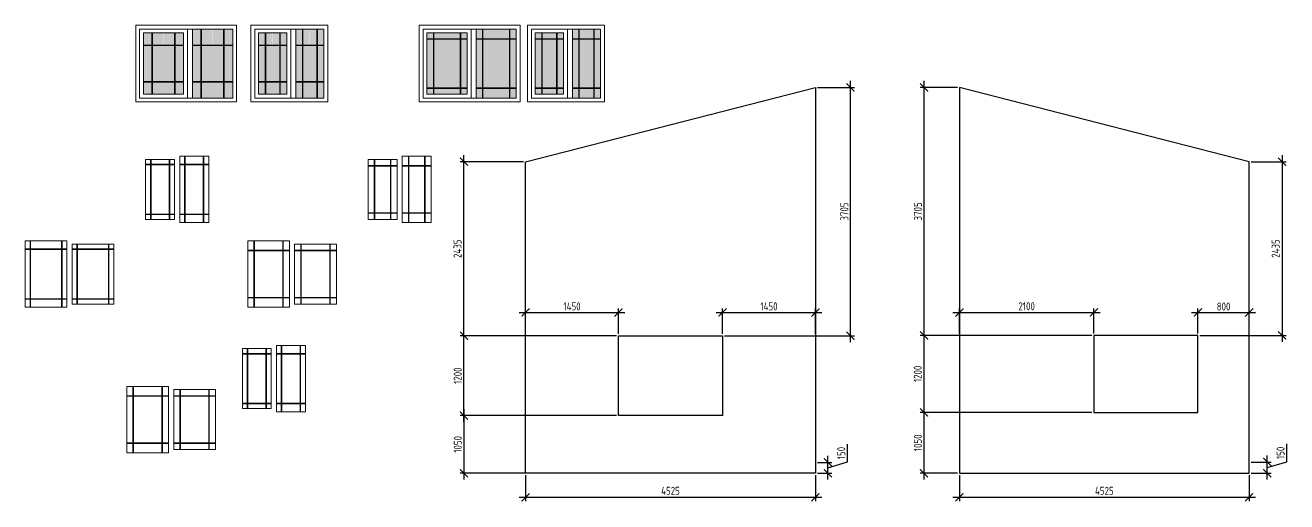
# Model space of a CAD drawing. Header units: millimetres. Extents: x 743280 to 1140305, y -337608 to -106611.
# Drawn here: x 1039695 to 1059392, y -275203 to -267770 of the extents above; entities that cross this region are included whole.
import ezdxf

# ---------------------------------------------------------------- set-up
doc = ezdxf.new("R2010")
doc.units = ezdxf.units.MM
doc.header["$PDMODE"] = 35
doc.layers.get('Defpoints').update_dxf_attribs({"color": 9})
for name, color, linetype, lineweight in [('ОСНОВНЫЕ', 7, 'Continuous', 30), ('СПДС_РАЗМЕРЫ', 42, 'Continuous', 13), ('ТОНКИЕ', 250, 'Continuous', 13)]:
    doc.layers.add(name, color=color, linetype=linetype, lineweight=lineweight)
doc.styles.add('GOST 2.304', font='CS_Gost2304.shx')
doc.dimstyles.new('СПДС', dxfattribs={"dimtxt": 2.5, "dimasz": 2.5, "dimexe": 1.25, "dimexo": 0.625, "dimtad": 1, "dimdec": 0, "dimtxsty": 'GOST 2.304', "dimblk": 'ARCHTICK', "dimblk1": 'ARCHTICK', "dimblk2": 'ARCHTICK', "dimcen": 2.5, "dimdle": 2, "dimadec": 0, "dimazin": 2, "dimtfac": 0.75, "dimtdec": 4, "dimtmove": 1, "dimatfit": 3, "dimfxl": 1, "dimtolj": 1, "dimarcsym": 1})

# ---------------------------------------------------------------- blocks, each defined once
blk = doc.blocks.new('_ArchTick')
at = {"color": 0, "linetype": 'ByBlock', "const_width": 0.15}
blk.add_lwpolyline([(-0.5, -0.5), (0.5, 0.5)], dxfattribs=at)
blk = doc.blocks.new('*D465')
at = {"layer": 'Defpoints', "color": 0, "ltscale": 50, "transparency": 16777216}
for p in [(1048957, -273858), (1046545, -274758), (1048957, -274758)]:
    blk.add_point(p, dxfattribs=at)
at = {"layer": 'СПДС_РАЗМЕРЫ', "color": 0, "lineweight": -2, "ltscale": 50, "transparency": 16777216}
for p, q in [((1046545, -273758), (1046545, -274858)), ((1048925, -273858), (1046483, -273858)), ((1048925, -274758), (1046483, -274758))]:
    blk.add_line(p, q, dxfattribs=at)
at = {"layer": 'СПДС_РАЗМЕРЫ', "color": 0, "lineweight": -2, "ltscale": 50, "transparency": 16777216, "xscale": 125, "yscale": 125, "zscale": 125}
for p, rotation in [((1046545, -273858), 90), ((1046545, -274758), 270)]:
    blk.add_blockref('_ArchTick', p, dxfattribs=dict(at, rotation=rotation))
at = {"layer": 'СПДС_РАЗМЕРЫ', "color": 0, "ltscale": 50, "transparency": 16777216, "insert": (1046449, -274308), "char_height": 125, "attachment_point": 5, "rotation": 90, "style": 'GOST 2.304'}
blk.add_mtext('\\A1;1050', dxfattribs=at)
blk = doc.blocks.new('*D466')
at = {"layer": 'Defpoints', "color": 0, "ltscale": 50, "transparency": 16777216}
for p in [(1046545, -272613), (1048957, -272613), (1048925, -273858)]:
    blk.add_point(p, dxfattribs=at)
at = {"layer": 'СПДС_РАЗМЕРЫ', "color": 0, "lineweight": -2, "ltscale": 50, "transparency": 16777216}
for p, q in [((1046545, -273958), (1046545, -272513)), ((1048925, -272613), (1046483, -272613)), ((1048894, -273858), (1046483, -273858))]:
    blk.add_line(p, q, dxfattribs=at)
at = {"layer": 'СПДС_РАЗМЕРЫ', "color": 0, "lineweight": -2, "ltscale": 50, "transparency": 16777216, "xscale": 125, "yscale": 125, "zscale": 125}
for p, rotation in [((1046545, -272613), 90), ((1046545, -273858), 270)]:
    blk.add_blockref('_ArchTick', p, dxfattribs=dict(at, rotation=rotation))
at = {"layer": 'СПДС_РАЗМЕРЫ', "color": 0, "ltscale": 50, "transparency": 16777216, "insert": (1046447, -273236), "char_height": 125, "attachment_point": 5, "rotation": 90, "style": 'GOST 2.304'}
blk.add_mtext('\\A1;1200', dxfattribs=at)
blk = doc.blocks.new('*D467')
at = {"layer": 'Defpoints', "color": 0, "ltscale": 50, "transparency": 16777216}
for p in [(1046545, -269898), (1047507, -269898), (1048957, -272613)]:
    blk.add_point(p, dxfattribs=at)
at = {"layer": 'СПДС_РАЗМЕРЫ', "color": 0, "lineweight": -2, "ltscale": 50, "transparency": 16777216}
for p, q in [((1046545, -272713), (1046545, -269798)), ((1047475, -269898), (1046483, -269898)), ((1048925, -272613), (1046483, -272613))]:
    blk.add_line(p, q, dxfattribs=at)
at = {"layer": 'СПДС_РАЗМЕРЫ', "color": 0, "lineweight": -2, "ltscale": 50, "transparency": 16777216, "xscale": 125, "yscale": 125, "zscale": 125}
for p, rotation in [((1046545, -269898), 90), ((1046545, -272613), 270)]:
    blk.add_blockref('_ArchTick', p, dxfattribs=dict(at, rotation=rotation))
at = {"layer": 'СПДС_РАЗМЕРЫ', "color": 0, "ltscale": 50, "transparency": 16777216, "insert": (1046444, -271256), "char_height": 125, "attachment_point": 5, "rotation": 90, "style": 'GOST 2.304'}
blk.add_mtext('\\A1;2435', dxfattribs=at)
blk = doc.blocks.new('*D468')
at = {"layer": 'Defpoints', "color": 0, "ltscale": 50, "transparency": 16777216}
for p in [(1052032, -268739), (1052580, -268739), (1050582, -272613)]:
    blk.add_point(p, dxfattribs=at)
at = {"layer": 'СПДС_РАЗМЕРЫ', "color": 0, "lineweight": -2, "ltscale": 50, "transparency": 16777216}
for p, q in [((1052580, -272713), (1052580, -268639)), ((1052063, -268739), (1052643, -268739)), ((1050613, -272613), (1052643, -272613))]:
    blk.add_line(p, q, dxfattribs=at)
at = {"layer": 'СПДС_РАЗМЕРЫ', "color": 0, "lineweight": -2, "ltscale": 50, "transparency": 16777216, "xscale": 125, "yscale": 125, "zscale": 125}
for p, rotation in [((1052580, -268739), 90), ((1052580, -272613), 270)]:
    blk.add_blockref('_ArchTick', p, dxfattribs=dict(at, rotation=rotation))
at = {"layer": 'СПДС_РАЗМЕРЫ', "color": 0, "ltscale": 50, "transparency": 16777216, "insert": (1052484, -270676), "char_height": 125, "attachment_point": 5, "rotation": 90, "style": 'GOST 2.304'}
blk.add_mtext('\\A1;3705', dxfattribs=at)
blk = doc.blocks.new('*D469')
at = {"layer": 'Defpoints', "color": 0, "ltscale": 50, "transparency": 16777216}
for p in [(1047507, -274758), (1052032, -274758), (1052032, -275133)]:
    blk.add_point(p, dxfattribs=at)
at = {"layer": 'СПДС_РАЗМЕРЫ', "color": 0, "lineweight": -2, "ltscale": 50, "transparency": 16777216}
for p, q in [((1047507, -274790), (1047507, -275196)), ((1052032, -274790), (1052032, -275196)), ((1047407, -275133), (1052132, -275133))]:
    blk.add_line(p, q, dxfattribs=at)
at = {"layer": 'СПДС_РАЗМЕРЫ', "color": 0, "lineweight": -2, "ltscale": 50, "transparency": 16777216, "xscale": 125, "yscale": 125, "zscale": 125, "rotation": 180}
blk.add_blockref('_ArchTick', (1047507, -275133), dxfattribs=at)
at = {"layer": 'СПДС_РАЗМЕРЫ', "color": 0, "lineweight": -2, "ltscale": 50, "transparency": 16777216, "xscale": 125, "yscale": 125, "zscale": 125}
blk.add_blockref('_ArchTick', (1052032, -275133), dxfattribs=at)
at = {"layer": 'СПДС_РАЗМЕРЫ', "color": 0, "ltscale": 50, "transparency": 16777216, "insert": (1049769, -275032), "char_height": 125, "attachment_point": 5, "style": 'GOST 2.304'}
blk.add_mtext('\\A1;4525', dxfattribs=at)
blk = doc.blocks.new('*D470')
at = {"layer": 'Defpoints', "color": 0, "ltscale": 50, "transparency": 16777216}
for p in [(1054280, -274758), (1058805, -274758), (1058805, -275133)]:
    blk.add_point(p, dxfattribs=at)
at = {"layer": 'СПДС_РАЗМЕРЫ', "color": 0, "lineweight": -2, "ltscale": 50, "transparency": 16777216}
for p, q in [((1054280, -274790), (1054280, -275196)), ((1058805, -274790), (1058805, -275196)), ((1054180, -275133), (1058905, -275133))]:
    blk.add_line(p, q, dxfattribs=at)
at = {"layer": 'СПДС_РАЗМЕРЫ', "color": 0, "lineweight": -2, "ltscale": 50, "transparency": 16777216, "xscale": 125, "yscale": 125, "zscale": 125, "rotation": 180}
blk.add_blockref('_ArchTick', (1054280, -275133), dxfattribs=at)
at = {"layer": 'СПДС_РАЗМЕРЫ', "color": 0, "lineweight": -2, "ltscale": 50, "transparency": 16777216, "xscale": 125, "yscale": 125, "zscale": 125}
blk.add_blockref('_ArchTick', (1058805, -275133), dxfattribs=at)
at = {"layer": 'СПДС_РАЗМЕРЫ', "color": 0, "ltscale": 50, "transparency": 16777216, "insert": (1056543, -275032), "char_height": 125, "attachment_point": 5, "style": 'GOST 2.304'}
blk.add_mtext('\\A1;4525', dxfattribs=at)
blk = doc.blocks.new('*D471')
at = {"layer": 'Defpoints', "color": 0, "ltscale": 50, "transparency": 16777216}
for p in [(1053728, -273808), (1056380, -273808), (1054280, -274758)]:
    blk.add_point(p, dxfattribs=at)
at = {"layer": 'СПДС_РАЗМЕРЫ', "color": 0, "lineweight": -2, "ltscale": 50, "transparency": 16777216}
for p, q in [((1053728, -274858), (1053728, -273708)), ((1056349, -273808), (1053666, -273808)), ((1054249, -274758), (1053666, -274758))]:
    blk.add_line(p, q, dxfattribs=at)
at = {"layer": 'СПДС_РАЗМЕРЫ', "color": 0, "lineweight": -2, "ltscale": 50, "transparency": 16777216, "xscale": 125, "yscale": 125, "zscale": 125}
for p, rotation in [((1053728, -273808), 90), ((1053728, -274758), 270)]:
    blk.add_blockref('_ArchTick', p, dxfattribs=dict(at, rotation=rotation))
at = {"layer": 'СПДС_РАЗМЕРЫ', "color": 0, "ltscale": 50, "transparency": 16777216, "insert": (1053632, -274283), "char_height": 125, "attachment_point": 5, "rotation": 90, "style": 'GOST 2.304'}
blk.add_mtext('\\A1;1050', dxfattribs=at)
blk = doc.blocks.new('*D472')
at = {"layer": 'Defpoints', "color": 0, "ltscale": 50, "transparency": 16777216}
for p in [(1053728, -272608), (1056380, -272608), (1056380, -273808)]:
    blk.add_point(p, dxfattribs=at)
at = {"layer": 'СПДС_РАЗМЕРЫ', "color": 0, "lineweight": -2, "ltscale": 50, "transparency": 16777216}
for p, q in [((1053728, -273908), (1053728, -272508)), ((1056349, -272608), (1053666, -272608)), ((1056349, -273808), (1053666, -273808))]:
    blk.add_line(p, q, dxfattribs=at)
at = {"layer": 'СПДС_РАЗМЕРЫ', "color": 0, "lineweight": -2, "ltscale": 50, "transparency": 16777216, "xscale": 125, "yscale": 125, "zscale": 125}
for p, rotation in [((1053728, -272608), 90), ((1053728, -273808), 270)]:
    blk.add_blockref('_ArchTick', p, dxfattribs=dict(at, rotation=rotation))
at = {"layer": 'СПДС_РАЗМЕРЫ', "color": 0, "ltscale": 50, "transparency": 16777216, "insert": (1053630, -273208), "char_height": 125, "attachment_point": 5, "rotation": 90, "style": 'GOST 2.304'}
blk.add_mtext('\\A1;1200', dxfattribs=at)
blk = doc.blocks.new('*D473')
at = {"layer": 'Defpoints', "color": 0, "ltscale": 50, "transparency": 16777216}
for p in [(1053728, -268739), (1054280, -268739), (1056380, -272608)]:
    blk.add_point(p, dxfattribs=at)
at = {"layer": 'СПДС_РАЗМЕРЫ', "color": 0, "lineweight": -2, "ltscale": 50, "transparency": 16777216}
for p, q in [((1053728, -272708), (1053728, -268639)), ((1054249, -268739), (1053666, -268739)), ((1056349, -272608), (1053666, -272608))]:
    blk.add_line(p, q, dxfattribs=at)
at = {"layer": 'СПДС_РАЗМЕРЫ', "color": 0, "lineweight": -2, "ltscale": 50, "transparency": 16777216, "xscale": 125, "yscale": 125, "zscale": 125}
for p, rotation in [((1053728, -268739), 90), ((1053728, -272608), 270)]:
    blk.add_blockref('_ArchTick', p, dxfattribs=dict(at, rotation=rotation))
at = {"layer": 'СПДС_РАЗМЕРЫ', "color": 0, "ltscale": 50, "transparency": 16777216, "insert": (1053632, -270674), "char_height": 125, "attachment_point": 5, "rotation": 90, "style": 'GOST 2.304'}
blk.add_mtext('\\A1;3705', dxfattribs=at)
blk = doc.blocks.new('*D474')
at = {"layer": 'Defpoints', "color": 0, "ltscale": 50, "transparency": 16777216}
for p in [(1058805, -269898), (1058005, -272608), (1059319, -272608)]:
    blk.add_point(p, dxfattribs=at)
at = {"layer": 'СПДС_РАЗМЕРЫ', "color": 0, "lineweight": -2, "ltscale": 50, "transparency": 16777216}
for p, q in [((1059319, -269798), (1059319, -272708)), ((1058836, -269898), (1059381, -269898)), ((1058036, -272608), (1059381, -272608))]:
    blk.add_line(p, q, dxfattribs=at)
at = {"layer": 'СПДС_РАЗМЕРЫ', "color": 0, "lineweight": -2, "ltscale": 50, "transparency": 16777216, "xscale": 125, "yscale": 125, "zscale": 125}
for p, rotation in [((1059319, -269898), 90), ((1059319, -272608), 270)]:
    blk.add_blockref('_ArchTick', p, dxfattribs=dict(at, rotation=rotation))
at = {"layer": 'СПДС_РАЗМЕРЫ', "color": 0, "ltscale": 50, "transparency": 16777216, "insert": (1059218, -271253), "char_height": 125, "attachment_point": 5, "rotation": 90, "style": 'GOST 2.304'}
blk.add_mtext('\\A1;2435', dxfattribs=at)
blk = doc.blocks.new('*D487')
at = {"layer": 'Defpoints', "color": 0, "ltscale": 50, "transparency": 16777216}
for p in [(1056380, -272251), (1054280, -272608), (1056380, -272608)]:
    blk.add_point(p, dxfattribs=at)
at = {"layer": 'СПДС_РАЗМЕРЫ', "color": 0, "lineweight": -2, "ltscale": 50, "transparency": 16777216}
for p, q in [((1054280, -272577), (1054280, -272189)), ((1056380, -272577), (1056380, -272189)), ((1054180, -272251), (1056480, -272251))]:
    blk.add_line(p, q, dxfattribs=at)
at = {"layer": 'СПДС_РАЗМЕРЫ', "color": 0, "lineweight": -2, "ltscale": 50, "transparency": 16777216, "xscale": 125, "yscale": 125, "zscale": 125, "rotation": 180}
blk.add_blockref('_ArchTick', (1054280, -272251), dxfattribs=at)
at = {"layer": 'СПДС_РАЗМЕРЫ', "color": 0, "lineweight": -2, "ltscale": 50, "transparency": 16777216, "xscale": 125, "yscale": 125, "zscale": 125}
blk.add_blockref('_ArchTick', (1056380, -272251), dxfattribs=at)
at = {"layer": 'СПДС_РАЗМЕРЫ', "color": 0, "ltscale": 50, "transparency": 16777216, "insert": (1055330, -272153), "char_height": 125, "attachment_point": 5, "style": 'GOST 2.304'}
blk.add_mtext('\\A1;2100', dxfattribs=at)
blk = doc.blocks.new('*D488')
at = {"layer": 'Defpoints', "color": 0, "ltscale": 50, "transparency": 16777216}
for p in [(1058805, -272251), (1058005, -272608), (1058805, -272608)]:
    blk.add_point(p, dxfattribs=at)
at = {"layer": 'СПДС_РАЗМЕРЫ', "color": 0, "lineweight": -2, "ltscale": 50, "transparency": 16777216}
for p, q in [((1058005, -272577), (1058005, -272189)), ((1058805, -272577), (1058805, -272189)), ((1057905, -272251), (1058905, -272251))]:
    blk.add_line(p, q, dxfattribs=at)
at = {"layer": 'СПДС_РАЗМЕРЫ', "color": 0, "lineweight": -2, "ltscale": 50, "transparency": 16777216, "xscale": 125, "yscale": 125, "zscale": 125, "rotation": 180}
blk.add_blockref('_ArchTick', (1058005, -272251), dxfattribs=at)
at = {"layer": 'СПДС_РАЗМЕРЫ', "color": 0, "lineweight": -2, "ltscale": 50, "transparency": 16777216, "xscale": 125, "yscale": 125, "zscale": 125}
blk.add_blockref('_ArchTick', (1058805, -272251), dxfattribs=at)
at = {"layer": 'СПДС_РАЗМЕРЫ', "color": 0, "ltscale": 50, "transparency": 16777216, "insert": (1058405, -272158), "char_height": 125, "attachment_point": 5, "style": 'GOST 2.304'}
blk.add_mtext('\\A1;800', dxfattribs=at)
blk = doc.blocks.new('*D489')
at = {"layer": 'Defpoints', "color": 0, "ltscale": 50, "transparency": 16777216}
for p in [(1048957, -272251), (1047507, -272613), (1048957, -272613)]:
    blk.add_point(p, dxfattribs=at)
at = {"layer": 'СПДС_РАЗМЕРЫ', "color": 0, "lineweight": -2, "ltscale": 50, "transparency": 16777216}
for p, q in [((1047507, -272582), (1047507, -272189)), ((1048957, -272582), (1048957, -272189)), ((1047407, -272251), (1049057, -272251))]:
    blk.add_line(p, q, dxfattribs=at)
at = {"layer": 'СПДС_РАЗМЕРЫ', "color": 0, "lineweight": -2, "ltscale": 50, "transparency": 16777216, "xscale": 125, "yscale": 125, "zscale": 125, "rotation": 180}
blk.add_blockref('_ArchTick', (1047507, -272251), dxfattribs=at)
at = {"layer": 'СПДС_РАЗМЕРЫ', "color": 0, "lineweight": -2, "ltscale": 50, "transparency": 16777216, "xscale": 125, "yscale": 125, "zscale": 125}
blk.add_blockref('_ArchTick', (1048957, -272251), dxfattribs=at)
at = {"layer": 'СПДС_РАЗМЕРЫ', "color": 0, "ltscale": 50, "transparency": 16777216, "insert": (1048232, -272155), "char_height": 125, "attachment_point": 5, "style": 'GOST 2.304'}
blk.add_mtext('\\A1;1450', dxfattribs=at)
blk = doc.blocks.new('*D490')
at = {"layer": 'Defpoints', "color": 0, "ltscale": 50, "transparency": 16777216}
for p in [(1052032, -272251), (1050582, -272613), (1052032, -272613)]:
    blk.add_point(p, dxfattribs=at)
at = {"layer": 'СПДС_РАЗМЕРЫ', "color": 0, "lineweight": -2, "ltscale": 50, "transparency": 16777216}
for p, q in [((1050582, -272582), (1050582, -272189)), ((1052032, -272582), (1052032, -272189)), ((1050482, -272251), (1052132, -272251))]:
    blk.add_line(p, q, dxfattribs=at)
at = {"layer": 'СПДС_РАЗМЕРЫ', "color": 0, "lineweight": -2, "ltscale": 50, "transparency": 16777216, "xscale": 125, "yscale": 125, "zscale": 125, "rotation": 180}
blk.add_blockref('_ArchTick', (1050582, -272251), dxfattribs=at)
at = {"layer": 'СПДС_РАЗМЕРЫ', "color": 0, "lineweight": -2, "ltscale": 50, "transparency": 16777216, "xscale": 125, "yscale": 125, "zscale": 125}
blk.add_blockref('_ArchTick', (1052032, -272251), dxfattribs=at)
at = {"layer": 'СПДС_РАЗМЕРЫ', "color": 0, "ltscale": 50, "transparency": 16777216, "insert": (1051307, -272155), "char_height": 125, "attachment_point": 5, "style": 'GOST 2.304'}
blk.add_mtext('\\A1;1450', dxfattribs=at)
blk = doc.blocks.new('*D499')
at = {"layer": 'Defpoints', "color": 0, "ltscale": 50, "transparency": 16777216}
for p in [(1058805, -274583), (1058805, -274758), (1059087, -274583)]:
    blk.add_point(p, dxfattribs=at)
at = {"layer": 'СПДС_РАЗМЕРЫ', "color": 0, "lineweight": -2, "ltscale": 50, "transparency": 16777216}
for p, q in [((1059392, -274579), (1059392, -274301)), ((1059087, -274858), (1059087, -274483)), ((1058836, -274583), (1059150, -274583)), ((1058836, -274758), (1059150, -274758)), ((1059087, -274671), (1059392, -274579))]:
    blk.add_line(p, q, dxfattribs=at)
at = {"layer": 'СПДС_РАЗМЕРЫ', "color": 0, "lineweight": -2, "ltscale": 50, "transparency": 16777216, "xscale": 125, "yscale": 125, "zscale": 125}
for p, rotation in [((1059087, -274583), 90), ((1059087, -274758), 270)]:
    blk.add_blockref('_ArchTick', p, dxfattribs=dict(at, rotation=rotation))
at = {"layer": 'СПДС_РАЗМЕРЫ', "color": 0, "ltscale": 50, "transparency": 16777216, "insert": (1059295, -274440), "char_height": 125, "attachment_point": 5, "rotation": 90, "style": 'GOST 2.304'}
blk.add_mtext('\\A1;150', dxfattribs=at)
blk = doc.blocks.new('*D500')
at = {"layer": 'Defpoints', "color": 0, "ltscale": 50, "transparency": 16777216}
for p in [(1052032, -274588), (1052032, -274758), (1052228, -274588)]:
    blk.add_point(p, dxfattribs=at)
at = {"layer": 'СПДС_РАЗМЕРЫ', "color": 0, "lineweight": -2, "ltscale": 50, "transparency": 16777216}
for p, q in [((1052533, -274582), (1052533, -274304)), ((1052228, -274858), (1052228, -274488)), ((1052063, -274588), (1052290, -274588)), ((1052063, -274758), (1052290, -274758)), ((1052228, -274673), (1052533, -274582))]:
    blk.add_line(p, q, dxfattribs=at)
at = {"layer": 'СПДС_РАЗМЕРЫ', "color": 0, "lineweight": -2, "ltscale": 50, "transparency": 16777216, "xscale": 125, "yscale": 125, "zscale": 125}
for p, rotation in [((1052228, -274588), 90), ((1052228, -274758), 270)]:
    blk.add_blockref('_ArchTick', p, dxfattribs=dict(at, rotation=rotation))
at = {"layer": 'СПДС_РАЗМЕРЫ', "color": 0, "ltscale": 50, "transparency": 16777216, "insert": (1052436, -274443), "char_height": 125, "attachment_point": 5, "rotation": 90, "style": 'GOST 2.304'}
blk.add_mtext('\\A1;150', dxfattribs=at)

msp = doc.modelspace()

# ---------------------------------------------------------------- hatches: boundary and pattern name
at = {"layer": 'ТОНКИЕ', "ltscale": 50}
h = msp.add_hatch(color=256, dxfattribs=at)
h.dxf.hatch_style = 1
h.set_gradient(color1=(141, 177, 201), rotation=45, tint=1)
h.paths.add_polyline_path([(1042438.8, -268655.2), (1042305.7, -268655.2), (1042305.7, -268905), (1042438.8, -268905)])
h.paths.add_polyline_path([(1042438.8, -268087.9), (1042305.7, -268087.9), (1042305.7, -268647.2), (1042438.8, -268647.2)])
h.paths.add_polyline_path([(1042438.8, -267830), (1042305.7, -267830), (1042305.7, -268079.9), (1042438.8, -268079.9)])
h.paths.add_polyline_path([(1042615.7, -267830), (1042446.8, -267830), (1042446.8, -268079.9), (1042615.7, -268079.9)])
h.paths.add_polyline_path([(1042792.6, -267830), (1042623.7, -267830), (1042623.7, -268079.9), (1042792.6, -268079.9)])
h.paths.add_polyline_path([(1042800.6, -268079.9), (1042934.7, -268079.9), (1042934.7, -267830), (1042800.6, -267830)])
h.paths.add_polyline_path([(1042792.6, -268087.9), (1042446.8, -268087.9), (1042446.8, -268647.2), (1042792.6, -268647.2)])
h.paths.add_polyline_path([(1042800.6, -268647.2), (1042934.7, -268647.2), (1042934.7, -268087.9), (1042800.6, -268087.9)])
h.paths.add_polyline_path([(1042446.8, -268655.2), (1042446.8, -268905), (1042792.6, -268905), (1042792.6, -268655.2)])
h.paths.add_polyline_path([(1042800.6, -268905), (1042934.7, -268905), (1042934.7, -268655.2), (1042800.6, -268655.2)])
h = msp.add_hatch(color=256, dxfattribs=at)
h.dxf.hatch_style = 1
h.set_gradient(color1=(141, 177, 201), rotation=45, tint=1)
h.paths.add_polyline_path([(1044021.6, -268655.2), (1043918.3, -268655.2), (1043918.3, -268905), (1044021.6, -268905)])
h.paths.add_polyline_path([(1044248, -268655.2), (1044029.6, -268655.2), (1044029.6, -268905), (1044248, -268905)])
h.paths.add_polyline_path([(1044256, -268905), (1044359.3, -268905), (1044359.3, -268655.2), (1044256, -268655.2)])
h.paths.add_polyline_path([(1044359.3, -268087.9), (1044256, -268087.9), (1044256, -268647.2), (1044359.3, -268647.2)])
h.paths.add_polyline_path([(1044029.6, -268647.2), (1044248, -268647.2), (1044248, -268087.9), (1044029.6, -268087.9)])
h.paths.add_polyline_path([(1043918.3, -268647.2), (1044021.6, -268647.2), (1044021.6, -268087.9), (1043918.3, -268087.9)])
h.paths.add_polyline_path([(1043918.3, -268079.9), (1044021.6, -268079.9), (1044021.6, -267830), (1043918.3, -267830)])
h.paths.add_polyline_path([(1044134.8, -267830), (1044029.6, -267830), (1044029.6, -268079.9), (1044134.8, -268079.9)])
h.paths.add_polyline_path([(1044142.8, -268079.9), (1044248, -268079.9), (1044248, -267830), (1044142.8, -267830)])
h.paths.add_polyline_path([(1044256, -268079.9), (1044359.3, -268079.9), (1044359.3, -267830), (1044256, -267830)])
h = msp.add_hatch(color=256, dxfattribs=at)
h.dxf.hatch_style = 1
h.set_gradient(color1=(141, 177, 201), rotation=45, tint=1)
h.paths.add_polyline_path([(1046732.8, -268905), (1046831.8, -268905), (1046831.8, -268755.2), (1046732.8, -268755.2)])
h.paths.add_polyline_path([(1046831.8, -267987.9), (1046732.8, -267987.9), (1046732.8, -268747.2), (1046831.8, -268747.2)])
h.paths.add_polyline_path([(1046831.8, -267830), (1046732.8, -267830), (1046732.8, -267979.9), (1046831.8, -267979.9)])
h.paths.add_polyline_path([(1047253.8, -267979.9), (1047253.8, -267830), (1046839.8, -267830), (1046839.8, -267979.9)])
h.paths.add_polyline_path([(1047253.8, -267987.9), (1046839.8, -267987.9), (1046839.8, -268747.2), (1047253.8, -268747.2)])
h.paths.add_polyline_path([(1046839.8, -268755.2), (1046839.8, -268905), (1047253.8, -268905), (1047253.8, -268755.2)])
h.paths.add_polyline_path([(1047361.8, -268755.2), (1047261.8, -268755.2), (1047261.8, -268905), (1047361.8, -268905)])
h.paths.add_polyline_path([(1047361.8, -267987.9), (1047261.8, -267987.9), (1047261.8, -268747.2), (1047361.8, -268747.2)])
h.paths.add_polyline_path([(1047261.8, -267979.9), (1047361.8, -267979.9), (1047361.8, -267830), (1047261.8, -267830)])
h = msp.add_hatch(color=256, dxfattribs=at)
h.dxf.hatch_style = 1
h.set_gradient(color1=(141, 177, 201), rotation=45, tint=1)
h.paths.add_polyline_path([(1048337.6, -267979.9), (1048337.6, -267830), (1048237.6, -267830), (1048237.6, -267979.9)])
h.paths.add_polyline_path([(1048337.6, -267987.9), (1048237.6, -267987.9), (1048237.6, -268747.2), (1048337.6, -268747.2)])
h.paths.add_polyline_path([(1048337.6, -268755.2), (1048237.6, -268755.2), (1048237.6, -268905), (1048337.6, -268905)])
h.paths.add_polyline_path([(1048345.6, -268755.2), (1048345.6, -268905), (1048570.6, -268905), (1048570.6, -268755.2)])
h.paths.add_polyline_path([(1048345.6, -268747.2), (1048570.6, -268747.2), (1048570.6, -267987.9), (1048345.6, -267987.9)])
h.paths.add_polyline_path([(1048570.6, -267979.9), (1048570.6, -267830), (1048345.6, -267830), (1048345.6, -267979.9)])
h.paths.add_polyline_path([(1048578.6, -267979.9), (1048678.6, -267979.9), (1048678.6, -267830), (1048578.6, -267830)])
h.paths.add_polyline_path([(1048578.6, -268747.2), (1048678.6, -268747.2), (1048678.6, -267987.9), (1048578.6, -267987.9)])
h.paths.add_polyline_path([(1048578.6, -268905), (1048678.6, -268905), (1048678.6, -268755.2), (1048578.6, -268755.2)])
h = msp.add_hatch(color=256, dxfattribs=at)
h.dxf.hatch_style = 1
h.set_gradient(color1=(141, 177, 201), rotation=45, tint=1)
h.paths.add_polyline_path([(1041672.8, -267890), (1041539.7, -267890), (1041539.7, -268079.9), (1041672.8, -268079.9)])
h.paths.add_polyline_path([(1041672.8, -268087.9), (1041539.7, -268087.9), (1041539.7, -268647.2), (1041672.8, -268647.2)])
h.paths.add_polyline_path([(1041539.7, -268845), (1041672.8, -268845), (1041672.8, -268655.2), (1041539.7, -268655.2)])
h.paths.add_polyline_path([(1042026.6, -268845), (1042026.6, -268655.2), (1041680.8, -268655.2), (1041680.8, -268845)])
h.paths.add_polyline_path([(1042026.6, -268647.2), (1042026.6, -268087.9), (1041680.8, -268087.9), (1041680.8, -268647.2)])
h.paths.add_polyline_path([(1041849.7, -268079.9), (1041849.7, -267890), (1041680.8, -267890), (1041680.8, -268079.9)])
h.paths.add_polyline_path([(1041857.7, -268079.9), (1042026.6, -268079.9), (1042026.6, -267890), (1041857.7, -267890)])
h.paths.add_polyline_path([(1042167.7, -267890), (1042034.6, -267890), (1042034.6, -268079.9), (1042167.7, -268079.9)])
h.paths.add_polyline_path([(1042034.6, -268647.2), (1042167.7, -268647.2), (1042167.7, -268087.9), (1042034.6, -268087.9)])
h.paths.add_polyline_path([(1042034.6, -268655.2), (1042034.6, -268845), (1042167.7, -268845), (1042167.7, -268655.2)])
h = msp.add_hatch(color=256, dxfattribs=at)
h.dxf.hatch_style = 1
h.set_gradient(color1=(141, 177, 201), rotation=45, tint=1)
h.paths.add_polyline_path([(1043339.3, -268845), (1043442.6, -268845), (1043442.6, -268655.2), (1043339.3, -268655.2)])
h.paths.add_polyline_path([(1043450.6, -268655.2), (1043450.6, -268845), (1043669, -268845), (1043669, -268655.2)])
h.paths.add_polyline_path([(1043780.3, -268655.2), (1043677, -268655.2), (1043677, -268845), (1043780.3, -268845)])
h.paths.add_polyline_path([(1043677, -268647.2), (1043780.3, -268647.2), (1043780.3, -268087.9), (1043677, -268087.9)])
h.paths.add_polyline_path([(1043669, -268087.9), (1043450.6, -268087.9), (1043450.6, -268647.2), (1043669, -268647.2)])
h.paths.add_polyline_path([(1043442.6, -268087.9), (1043339.3, -268087.9), (1043339.3, -268647.2), (1043442.6, -268647.2)])
h.paths.add_polyline_path([(1043442.6, -267890), (1043339.3, -267890), (1043339.3, -268079.9), (1043442.6, -268079.9)])
h.paths.add_polyline_path([(1043555.8, -267890), (1043450.6, -267890), (1043450.6, -268079.9), (1043555.8, -268079.9)])
h.paths.add_polyline_path([(1043669, -267890), (1043563.8, -267890), (1043563.8, -268079.9), (1043669, -268079.9)])
h.paths.add_polyline_path([(1043780.3, -267890), (1043677, -267890), (1043677, -268079.9), (1043780.3, -268079.9)])
h = msp.add_hatch(color=256, dxfattribs=at)
h.dxf.hatch_style = 1
h.set_gradient(color1=(141, 177, 201), rotation=45, tint=1)
h.paths.add_polyline_path([(1046066.8, -267979.9), (1046066.8, -267890), (1045966.8, -267890), (1045966.8, -267979.9)])
h.paths.add_polyline_path([(1045966.8, -268747.2), (1046066.8, -268747.2), (1046066.8, -267987.9), (1045966.8, -267987.9)])
h.paths.add_polyline_path([(1045966.8, -268755.2), (1045966.8, -268845), (1046066.8, -268845), (1046066.8, -268755.2)])
h.paths.add_polyline_path([(1046074.8, -268755.2), (1046074.8, -268845), (1046486.8, -268845), (1046486.8, -268755.2)])
h.paths.add_polyline_path([(1046486.8, -268747.2), (1046486.8, -267987.9), (1046074.8, -267987.9), (1046074.8, -268747.2)])
h.paths.add_polyline_path([(1046486.8, -267979.9), (1046486.8, -267890), (1046074.8, -267890), (1046074.8, -267979.9)])
h.paths.add_polyline_path([(1046594.8, -267979.9), (1046594.8, -267890), (1046494.8, -267890), (1046494.8, -267979.9)])
h.paths.add_polyline_path([(1046494.8, -268747.2), (1046594.8, -268747.2), (1046594.8, -267987.9), (1046494.8, -267987.9)])
h.paths.add_polyline_path([(1046494.8, -268755.2), (1046494.8, -268845), (1046594.8, -268845), (1046594.8, -268755.2)])
h = msp.add_hatch(color=256, dxfattribs=at)
h.dxf.hatch_style = 1
h.set_gradient(color1=(141, 177, 201), rotation=45, tint=1)
h.paths.add_polyline_path([(1047758.6, -267979.9), (1047758.6, -267890), (1047658.6, -267890), (1047658.6, -267979.9)])
h.paths.add_polyline_path([(1047758.6, -267987.9), (1047658.6, -267987.9), (1047658.6, -268747.2), (1047758.6, -268747.2)])
h.paths.add_polyline_path([(1047758.6, -268845), (1047758.6, -268755.2), (1047658.6, -268755.2), (1047658.6, -268845)])
h.paths.add_polyline_path([(1047991.6, -268845), (1047991.6, -268755.2), (1047766.6, -268755.2), (1047766.6, -268845)])
h.paths.add_polyline_path([(1047991.6, -268747.2), (1047991.6, -267987.9), (1047766.6, -267987.9), (1047766.6, -268747.2)])
h.paths.add_polyline_path([(1047991.6, -267979.9), (1047991.6, -267890), (1047766.6, -267890), (1047766.6, -267979.9)])
h.paths.add_polyline_path([(1048099.6, -267979.9), (1048099.6, -267890), (1047999.6, -267890), (1047999.6, -267979.9)])
h.paths.add_polyline_path([(1047999.6, -268747.2), (1048099.6, -268747.2), (1048099.6, -267987.9), (1047999.6, -267987.9)])
h.paths.add_polyline_path([(1047999.6, -268755.2), (1047999.6, -268845), (1048099.6, -268845), (1048099.6, -268755.2)])

# ---------------------------------------------------------------- linework, layer by layer
at = {"layer": 'ОСНОВНЫЕ', "ltscale": 50}
for points in [[(1047506.6, -274758.4), (1047506.6, -269898.1), (1052031.6, -268739.1), (1052031.6, -274758.4)], [(1058805.1, -274758.4), (1058805.1, -269898.1), (1054280.1, -268739.1), (1054280.1, -274758.4)], [(1048956.6, -272613.4), (1050581.6, -272613.4), (1050581.6, -273858.4), (1048956.6, -273858.4)], [(1056380.1, -273808.4), (1058005.1, -273808.4), (1058005.1, -272608.4), (1056380.1, -272608.4)]]:
    msp.add_lwpolyline(points, close=True, dxfattribs=at)
at = {"layer": 'ТОНКИЕ', "ltscale": 50}
for p, q in [((1042227.7, -267830), (1042227.7, -268905)), ((1042305.7, -267830), (1042305.7, -268905)), ((1042438.8, -268905), (1042438.8, -267830)), ((1042446.8, -267830), (1042446.8, -268905)), ((1042792.6, -267830), (1042792.6, -268905)), ((1042800.6, -268905), (1042800.6, -267830)), ((1043840.3, -267830), (1043840.3, -268905)), ((1043918.3, -267830), (1043918.3, -268905)), ((1044021.6, -268905), (1044021.6, -267830)), ((1044029.6, -267830), (1044029.6, -268905)), ((1044248, -267830), (1044248, -268905)), ((1044256, -268905), (1044256, -267830)), ((1046654.8, -267830), (1046654.8, -268905)), ((1046732.8, -267830), (1046732.8, -268905)), ((1046831.8, -268905), (1046831.8, -267830)), ((1046839.8, -267830), (1046839.8, -268905)), ((1047253.8, -267830), (1047253.8, -268905)), ((1047261.8, -268905), (1047261.8, -267830)), ((1048159.6, -267830), (1048159.6, -268905)), ((1048237.6, -267830), (1048237.6, -268905)), ((1048337.6, -268905), (1048337.6, -267830)), ((1048345.6, -267830), (1048345.6, -268905)), ((1048570.6, -267830), (1048570.6, -268905)), ((1048578.6, -268905), (1048578.6, -267830)), ((1045966.8, -267979.9), (1046594.8, -267979.9)), ((1046594.8, -267987.9), (1045966.8, -267987.9)), ((1046066.8, -268845), (1046066.8, -267890)), ((1046074.8, -267890), (1046074.8, -268845)), ((1046486.8, -267890), (1046486.8, -268845)), ((1046494.8, -268845), (1046494.8, -267890)), ((1046732.8, -267979.9), (1047360.8, -267979.9)), ((1047360.8, -267987.9), (1046732.8, -267987.9)), ((1047758.6, -268845), (1047758.6, -267890)), ((1047766.6, -267890), (1047766.6, -268845)), ((1047991.6, -267890), (1047991.6, -268845)), ((1047999.6, -268845), (1047999.6, -267890)), ((1048237.6, -267987.9), (1048237.6, -267979.9)), ((1048237.6, -267979.9), (1048678.6, -267979.9)), ((1048678.6, -267987.9), (1048237.6, -267987.9)), ((1041539.7, -268079.9), (1042167.7, -268079.9)), ((1042167.7, -268087.9), (1041539.7, -268087.9)), ((1042305.7, -268079.9), (1042933.7, -268079.9)), ((1042933.7, -268087.9), (1042305.7, -268087.9)), ((1043918.3, -268087.9), (1043918.3, -268079.9)), ((1043918.3, -268079.9), (1044359.3, -268079.9)), ((1044359.3, -268087.9), (1043918.3, -268087.9)), ((1042167.7, -268647.2), (1041539.7, -268647.2)), ((1041539.7, -268655.2), (1042167.7, -268655.2)), ((1042933.7, -268647.2), (1042305.7, -268647.2)), ((1042305.7, -268655.2), (1042933.7, -268655.2)), ((1044359.3, -268647.2), (1043918.3, -268647.2)), ((1043918.3, -268647.2), (1043918.3, -268655.2)), ((1043918.3, -268655.2), (1044359.3, -268655.2)), ((1046594.8, -268747.2), (1045966.8, -268747.2)), ((1045966.8, -268755.2), (1046594.8, -268755.2)), ((1047360.8, -268747.2), (1046732.8, -268747.2)), ((1046732.8, -268755.2), (1047360.8, -268755.2)), ((1048678.6, -268747.2), (1048237.6, -268747.2)), ((1048237.6, -268747.2), (1048237.6, -268755.2)), ((1048237.6, -268755.2), (1048678.6, -268755.2)), ((1042183, -270847.9), (1042183, -269813.9)), ((1042191, -270847.9), (1042191, -269813.9)), ((1042475, -270847.9), (1042475, -269813.9)), ((1042483, -270847.9), (1042483, -269813.9)), ((1045676.8, -270847.9), (1045676.8, -269813.9)), ((1045684.8, -270847.9), (1045684.8, -269813.9)), ((1045928.8, -270847.9), (1045928.8, -269813.9)), ((1045936.8, -270847.9), (1045936.8, -269813.9)), ((1041574.8, -269938.9), (1042026.8, -269938.9)), ((1041574.8, -269946.9), (1042026.8, -269946.9)), ((1041650.8, -270798.9), (1041650.8, -269862.9)), ((1041658.8, -270798.9), (1041658.8, -269862.9)), ((1041942.8, -270798.9), (1041942.8, -269862.9)), ((1041950.8, -270798.9), (1041950.8, -269862.9)), ((1042107, -269938.9), (1042559, -269938.9)), ((1042107, -269946.9), (1042559, -269946.9)), ((1045048.7, -269958.9), (1045500.7, -269958.9)), ((1045048.7, -269966.9), (1045500.7, -269966.9)), ((1045144.7, -270798.9), (1045144.7, -269862.9)), ((1045152.7, -270798.9), (1045152.7, -269862.9)), ((1045396.7, -270798.9), (1045396.7, -269862.9)), ((1045404.7, -270798.9), (1045404.7, -269862.9)), ((1045580.8, -269958.9), (1046032.8, -269958.9)), ((1045580.8, -269966.9), (1046032.8, -269966.9)), ((1041574.8, -270714.9), (1042026.8, -270714.9)), ((1041574.8, -270722.9), (1042026.8, -270722.9)), ((1042107, -270714.9), (1042559, -270714.9)), ((1042107, -270722.9), (1042559, -270722.9)), ((1045048.7, -270694.9), (1045500.7, -270694.9)), ((1045048.7, -270702.9), (1045500.7, -270702.9)), ((1045580.8, -270694.9), (1046032.8, -270694.9)), ((1045580.8, -270702.9), (1046032.8, -270702.9)), ((1039770.7, -272168.8), (1039770.7, -271134.8)), ((1039778.7, -272168.8), (1039778.7, -271134.8)), ((1040262.7, -272168.8), (1040262.7, -271134.8)), ((1040270.7, -272168.8), (1040270.7, -271134.8)), ((1040502.5, -272119.8), (1040502.5, -271183.8)), ((1040510.5, -272119.8), (1040510.5, -271183.8)), ((1040994.5, -272119.8), (1040994.5, -271183.8)), ((1041002.5, -272119.8), (1041002.5, -271183.8)), ((1043264.5, -272168.8), (1043264.5, -271134.8)), ((1043272.5, -272168.8), (1043272.5, -271134.8)), ((1043716.5, -272168.8), (1043716.5, -271134.8)), ((1043724.5, -272168.8), (1043724.5, -271134.8)), ((1043996.3, -272119.8), (1043996.3, -271183.8)), ((1044004.3, -272119.8), (1044004.3, -271183.8)), ((1044448.3, -272119.8), (1044448.3, -271183.8)), ((1044456.3, -272119.8), (1044456.3, -271183.8)), ((1040346.7, -271259.8), (1039694.7, -271259.8)), ((1040346.7, -271267.8), (1039694.7, -271267.8)), ((1041078.5, -271259.8), (1040426.5, -271259.8)), ((1041078.5, -271267.8), (1040426.5, -271267.8)), ((1043820.5, -271279.8), (1043168.5, -271279.8)), ((1043820.5, -271287.8), (1043168.5, -271287.8)), ((1044552.3, -271279.8), (1043900.3, -271279.8)), ((1044552.3, -271287.8), (1043900.3, -271287.8)), ((1043820.5, -272015.8), (1043168.5, -272015.8)), ((1044552.3, -272015.8), (1043900.3, -272015.8)), ((1040346.7, -272035.8), (1039694.7, -272035.8)), ((1040346.7, -272043.8), (1039694.7, -272043.8)), ((1041078.5, -272035.8), (1040426.5, -272035.8)), ((1041078.5, -272043.8), (1040426.5, -272043.8)), ((1043820.5, -272023.8), (1043168.5, -272023.8)), ((1044552.3, -272023.8), (1043900.3, -272023.8)), ((1043692.9, -273799.6), (1043692.9, -272765.6)), ((1043700.9, -273799.6), (1043700.9, -272765.6)), ((1043984.9, -273799.6), (1043984.9, -272765.6)), ((1043992.9, -273799.6), (1043992.9, -272765.6)), ((1043084.7, -272890.6), (1043536.7, -272890.6)), ((1043084.7, -272898.6), (1043536.7, -272898.6)), ((1043160.7, -273750.6), (1043160.7, -272814.6)), ((1043168.7, -273750.6), (1043168.7, -272814.6)), ((1043452.7, -273750.6), (1043452.7, -272814.6)), ((1043460.7, -273750.6), (1043460.7, -272814.6)), ((1043616.9, -272890.6), (1044068.9, -272890.6)), ((1043616.9, -272898.6), (1044068.9, -272898.6)), ((1041933.1, -273549.1), (1041281.1, -273549.1)), ((1041933.1, -273557.1), (1041281.1, -273557.1)), ((1041377.1, -274438.1), (1041377.1, -273404.1)), ((1041385.1, -274438.1), (1041385.1, -273404.1)), ((1041829.1, -274438.1), (1041829.1, -273404.1)), ((1041837.1, -274438.1), (1041837.1, -273404.1)), ((1042664.9, -273549.1), (1042012.9, -273549.1)), ((1042664.9, -273557.1), (1042012.9, -273557.1)), ((1042108.9, -274389.1), (1042108.9, -273453.1)), ((1042116.9, -274389.1), (1042116.9, -273453.1)), ((1042560.9, -274389.1), (1042560.9, -273453.1)), ((1042568.9, -274389.1), (1042568.9, -273453.1)), ((1043084.7, -273666.6), (1043536.7, -273666.6)), ((1043084.7, -273674.6), (1043536.7, -273674.6)), ((1043616.9, -273666.6), (1044068.9, -273666.6)), ((1043616.9, -273674.6), (1044068.9, -273674.6)), ((1041933.1, -274285.1), (1041281.1, -274285.1)), ((1041933.1, -274293.1), (1041281.1, -274293.1)), ((1042664.9, -274285.1), (1042012.9, -274285.1)), ((1042664.9, -274293.1), (1042012.9, -274293.1))]:
    msp.add_line(p, q, dxfattribs=at)
for points in [[(1041419.7, -267770), (1042994.7, -267770), (1042994.7, -268965), (1041419.7, -268965)], [(1041479.7, -267830), (1042934.7, -267830), (1042934.7, -268905), (1041479.7, -268905)], [(1043219.3, -267770), (1044419.3, -267770), (1044419.3, -268965), (1043219.3, -268965)], [(1043279.3, -267830), (1044359.3, -267830), (1044359.3, -268905), (1043279.3, -268905)], [(1045846.8, -267770), (1047421.8, -267770), (1047421.8, -268965), (1045846.8, -268965)], [(1045906.8, -267830), (1047361.8, -267830), (1047361.8, -268905), (1045906.8, -268905)], [(1047538.6, -267770), (1048738.6, -267770), (1048738.6, -268965), (1047538.6, -268965)], [(1047598.6, -267830), (1048678.6, -267830), (1048678.6, -268905), (1047598.6, -268905)], [(1041539.7, -267890), (1042167.7, -267890), (1042167.7, -268845), (1041539.7, -268845)], [(1041672.8, -268845), (1041672.8, -267890), (1041680.8, -267890), (1041680.8, -268845)], [(1042034.6, -268845), (1042034.6, -267890), (1042026.6, -267890), (1042026.6, -268845)], [(1043339.3, -267890), (1043780.3, -267890), (1043780.3, -268845), (1043339.3, -268845)], [(1043442.6, -268845), (1043442.6, -267890), (1043450.6, -267890), (1043450.6, -268845)], [(1043677, -268845), (1043677, -267890), (1043669, -267890), (1043669, -268845)], [(1045966.8, -267890), (1046594.8, -267890), (1046594.8, -268845), (1045966.8, -268845)], [(1047658.6, -267890), (1048099.6, -267890), (1048099.6, -268845), (1047658.6, -268845)], [(1042107, -270847.9), (1042559, -270847.9), (1042559, -269813.9), (1042107, -269813.9)], [(1045580.8, -270847.9), (1046032.8, -270847.9), (1046032.8, -269813.9), (1045580.8, -269813.9)], [(1041574.8, -269862.9), (1042026.8, -269862.9), (1042026.8, -270798.9), (1041574.8, -270798.9)], [(1045048.7, -269862.9), (1045500.7, -269862.9), (1045500.7, -270798.9), (1045048.7, -270798.9)], [(1040346.7, -272168.8), (1039694.7, -272168.8), (1039694.7, -271134.8), (1040346.7, -271134.8)], [(1041078.5, -272119.8), (1040426.5, -272119.8), (1040426.5, -271183.8), (1041078.5, -271183.8)], [(1043820.5, -272168.8), (1043168.5, -272168.8), (1043168.5, -271134.8), (1043820.5, -271134.8)], [(1044552.3, -272119.8), (1043900.3, -272119.8), (1043900.3, -271183.8), (1044552.3, -271183.8)], [(1043616.9, -273799.6), (1044068.9, -273799.6), (1044068.9, -272765.6), (1043616.9, -272765.6)], [(1043084.7, -272814.6), (1043536.7, -272814.6), (1043536.7, -273750.6), (1043084.7, -273750.6)], [(1041933.1, -274438.1), (1041281.1, -274438.1), (1041281.1, -273404.1), (1041933.1, -273404.1)], [(1042664.9, -274389.1), (1042012.9, -274389.1), (1042012.9, -273453.1), (1042664.9, -273453.1)]]:
    msp.add_lwpolyline(points, close=True, dxfattribs=at)
for points in [[(1048099.6, -267987.9), (1047658.6, -267987.9), (1047658.6, -267979.9), (1048099.6, -267979.9)], [(1043780.3, -268087.9), (1043339.3, -268087.9), (1043339.3, -268079.9), (1043780.3, -268079.9)], [(1043780.3, -268647.2), (1043339.3, -268647.2), (1043339.3, -268655.2), (1043780.3, -268655.2)], [(1048099.6, -268747.2), (1047658.6, -268747.2), (1047658.6, -268755.2), (1048099.6, -268755.2)]]:
    msp.add_lwpolyline(points, dxfattribs=at)

# ---------------------------------------------------------------- dimensions: what is measured, and where the dimension line sits
at = {"layer": 'СПДС_РАЗМЕРЫ', "ltscale": 50}
for base, p1, p2, text, picture, middle in [((1052580.5, -268739.1), (1050581.6, -272613.4), (1052031.6, -268739.1), '3705', '*D468', (1052484.2, -270676.2)), ((1053728.5, -268739.1), (1056380.1, -272608.4), (1054280.1, -268739.1), '3705', '*D473', (1053632.1, -270673.7)), ((1046545.4, -269898.1), (1048956.6, -272613.4), (1047506.6, -269898.1), '2435', '*D467', (1046444.2, -271255.8)), ((1059318.7, -272608.4), (1058805.1, -269898.1), (1058005.1, -272608.4), '2435', '*D474', (1059217.6, -271253.3)), ((1046545.4, -272613.4), (1048925.3, -273858.4), (1048956.6, -272613.4), '1200', '*D466', (1046446.8, -273235.9)), ((1046545.4, -274758.4), (1048956.6, -273858.4), (1048956.6, -274758.4), '1050', '*D465', (1046449.1, -274308.4)), ((1053728.5, -273808.4), (1054280.1, -274758.4), (1056380.1, -273808.4), '1050', '*D471', (1053632.1, -274283.4)), ((1052228, -274588.1), (1052031.6, -274758.4), (1052031.6, -274588.1), '150', '*D500', (1052436.3, -274550.6)), ((1059087, -274582.9), (1058805.1, -274758.4), (1058805, -274582.9), '150', '*D499', (1059295.3, -274548))]:
    dim = msp.add_linear_dim(base=base, p1=p1, p2=p2, angle=90, text=text, dimstyle='СПДС', override={"dimscale": 50}, dxfattribs=at)
    dim.commit()
    dim.dimension.update_dxf_attribs({"geometry": picture, "text_midpoint": middle})
for base, p1, p2, picture, middle in [((1048956.6, -272251.4), (1047506.6, -272613.4), (1048956.6, -272613.4), '*D489', (1048231.6, -272155)), ((1052031.6, -272251.4), (1050581.6, -272613.4), (1052031.6, -272613.4), '*D490', (1051306.6, -272155)), ((1056380.1, -272251.4), (1054280.1, -272608.4), (1056380.1, -272608.4), '*D487', (1055330.1, -272152.8)), ((1058805.1, -272251.4), (1058005.1, -272608.4), (1058805.1, -272608.4), '*D488', (1058405.1, -272157.6)), ((1052031.6, -275133.5), (1047506.6, -274758.4), (1052031.6, -274758.4), '*D469', (1049769.1, -275032.3)), ((1058805.1, -275133.5), (1054280.1, -274758.4), (1058805.1, -274758.4), '*D470', (1056542.6, -275032.3))]:
    dim = msp.add_linear_dim(base=base, p1=p1, p2=p2, dimstyle='СПДС', override={"dimscale": 50}, dxfattribs=at)
    dim.commit()
    dim.dimension.update_dxf_attribs({"geometry": picture, "text_midpoint": middle})
dim = msp.add_linear_dim(base=(1053728.5, -272608.4), p1=(1056380.1, -273808.4), p2=(1056380.1, -272608.4), angle=90, dimstyle='СПДС', override={"dimscale": 50}, dxfattribs=at)
dim.commit()
dim.dimension.update_dxf_attribs({"geometry": '*D472', "text_midpoint": (1053629.9, -273208.4)})

doc.saveas('drawing.dxf')
